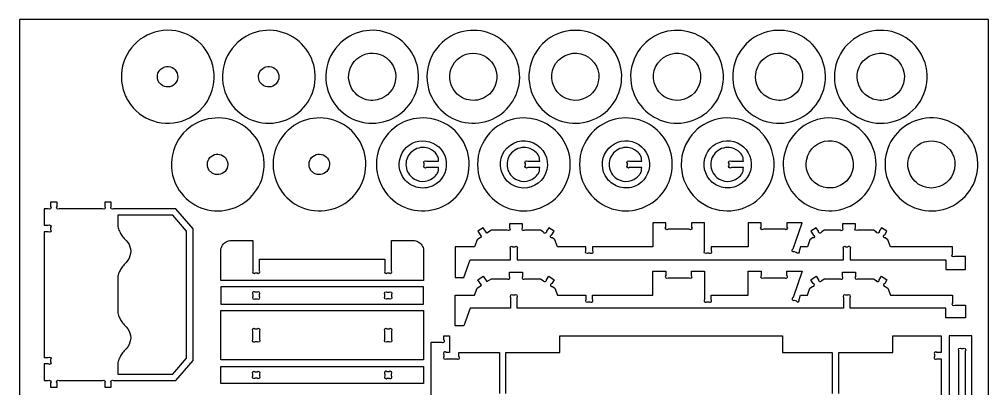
# Model space of a CAD drawing. Extents: x -528 to 1272, y -275 to 1657.
# Drawn here: x -528 to 1272, y 973 to 1657 of the extents above; entities that cross this region are included whole.
import ezdxf

# ---------------------------------------------------------------- set-up
doc = ezdxf.new("R2010")
doc.units = 0
doc.header["$MEASUREMENT"] = 0
doc.layers.get('0').update_dxf_attribs({"linetype": 'CONTINUOUS'})

msp = doc.modelspace()

# ---------------------------------------------------------------- linework, layer by layer
for points in [[(-527.8, -274.5), (1272.2, -274.5), (1272.2, 1657.5), (-527.8, 1657.5)], [(-345.1, 999.4), (-242.6, 999.4), (-217.2, 1029.2), (-217.2, 1264.6), (-242.6, 1294.4), (-345.1, 1294.4), (-345.1, 1275.5), (-344.7, 1273.2), (-344.1, 1271), (-343.5, 1268.8), (-342.8, 1266.6), (-341.9, 1264.5), (-340.9, 1262.5), (-339.9, 1260.4), (-338.7, 1258.5), (-337.4, 1256.6), (-336.1, 1254.7), (-334.6, 1253), (-333.1, 1251.3), (-329.5, 1247.5), (-326.5, 1243.7), (-324.2, 1239.7), (-322.5, 1235.7), (-321.5, 1231.6), (-321.1, 1227.5), (-321.4, 1223.2), (-322.4, 1219), (-324.1, 1214.8), (-326.4, 1210.7), (-329.5, 1206.7), (-333.1, 1202.8), (-334.6, 1201.1), (-336.1, 1199.4), (-337.4, 1197.5), (-338.7, 1195.6), (-339.9, 1193.7), (-340.9, 1191.6), (-341.9, 1189.6), (-342.8, 1187.5), (-343.5, 1185.3), (-344.2, 1183.1), (-344.7, 1180.9), (-345.1, 1178.6), (-345.1, 1115.1), (-344.7, 1112.9), (-344.2, 1110.7), (-343.5, 1108.5), (-342.8, 1106.3), (-341.9, 1104.2), (-340.9, 1102.1), (-339.9, 1100.1), (-338.7, 1098.1), (-337.4, 1096.2), (-336.1, 1094.4), (-334.6, 1092.6), (-333.1, 1090.9), (-329.5, 1087.2), (-326.5, 1083.4), (-324.2, 1079.4), (-322.5, 1075.4), (-321.5, 1071.3), (-321.1, 1067.1), (-321.4, 1062.9), (-322.4, 1058.7), (-324.1, 1054.5), (-326.5, 1050.4), (-329.5, 1046.4), (-333.1, 1042.5), (-334.6, 1040.8), (-336.1, 1039), (-337.4, 1037.2), (-338.7, 1035.3), (-339.9, 1033.3), (-340.9, 1031.3), (-341.9, 1029.2), (-342.8, 1027.1), (-343.5, 1025), (-344.2, 1022.8), (-344.7, 1020.5), (-345.1, 1018.3)], [(-153.9, 1129.4), (223, 1129.4), (223, 1161.3), (-153.9, 1161.3)], [(-153.9, 1025.8), (-153.9, 1117.4), (223, 1117.4), (223, 1025.8)], [(1199, 727.8), (1241, 727.8), (1241, 1070.8), (1199, 1070.8)], [(-153.9, 981.9), (-153.9, 1013.8), (223, 1013.8), (223, 981.9)]]:
    msp.add_lwpolyline(points, close=True)
for points in [[(-325.9, 1506.3, 0.860573), (-168.6, 1572.2, 0.861345), (-338.2, 1555.5, 0.074492), (-335.7, 1529.9, 0.074938)], [(-135.9, 1502.8, 0.69424), (21.1, 1540.8, 0.694663), (-122.4, 1614.8, 0.180176), (-150, 1561.3, 0.180471)], [(56, 1502.9, 0.694239), (213, 1540.8, 0.694663), (69.5, 1614.8, 0.180175), (41.9, 1561.3, 0.180471)], [(246.2, 1499.5, 0.685419), (401, 1542.8, 0.685779), (257.3, 1614.8, 0.186395), (229.5, 1559.3, 0.186648)], [(438.2, 1496.2, 0.685478), (590.7, 1546.9, 0.685668), (443.8, 1612, 0.186474), (418.6, 1555.2, 0.186607)], [(622.2, 1502.9, 0.694239), (779.1, 1540.8, 0.694663), (635.7, 1614.8, 0.180175), (608, 1561.3, 0.180471)], [(816.6, 1496.2, 0.685478), (969.1, 1546.9, 0.685668), (822.1, 1612, 0.186474), (797, 1555.2, 0.186607)], [(1011, 1490.1, 0.820703), (1151.6, 1584, 0.820654), (985.8, 1551, 0.098506), (992.3, 1518.1, 0.098477)], [(89, 1530.2, -0.686403), (142, 1592.4, -0.685501), (144.5, 1510.7, -0.186591), (113, 1509.7, -0.185956)], [(277.8, 1528.4, -0.686416), (327.7, 1593, -0.685299), (334.2, 1511.6, -0.186733), (302.8, 1509.1, -0.185947)], [(468.4, 1526.6, -0.823687), (529, 1587.4, -0.822106), (495.9, 1508.2, -0.097631), (480.4, 1514.6, -0.096679)], [(657.3, 1526.6, -0.823687), (717.9, 1587.4, -0.822106), (684.8, 1508.2, -0.097631), (669.3, 1514.6, -0.096679)], [(848, 1524.9, -0.713331), (894.5, 1593.3, -0.712365), (900.1, 1510.7, -0.167975), (871.6, 1508.8, -0.167317)], [(1038.2, 1523.2, -0.731635), (1083.5, 1593.3, -0.730953), (1087, 1509.9, -0.155433), (1060.5, 1508.8, -0.154978)], [(-270, 1543.7, -0.929808), (-236.4, 1560.9, -0.930242), (-267.2, 1539, -0.03614), (-268.8, 1541.2, -0.036372)], [(-82.3, 1543.7, -0.929808), (-48.6, 1560.9, -0.930242), (-79.4, 1539, -0.03614), (-81, 1541.2, -0.036372)], [(-230.8, 1340.3, 0.69424), (-73.8, 1378.2, 0.694663), (-217.3, 1452.3, 0.180176), (-244.9, 1398.8, 0.180471)], [(-39.5, 1336.9, 0.68542), (115.3, 1380.3, 0.685779), (-28.4, 1452.3, 0.186395), (-56.2, 1396.7, 0.186648)], [(152.4, 1336.9, 0.685419), (307.2, 1380.3, 0.685779), (163.5, 1452.3, 0.186395), (135.7, 1396.7, 0.186648)], [(345.4, 1330.6, 0.685564), (495.3, 1388.5, 0.685564), (345.4, 1446.4, 0.186546), (323, 1388.5, 0.186546)], [(534.9, 1330.6, 0.685564), (684.8, 1388.5, 0.685564), (534.9, 1446.4, 0.186546), (512.5, 1388.5, 0.186546)], [(726.6, 1327.6, 0.820703), (867.2, 1421.5, 0.820654), (701.4, 1388.5, 0.098506), (708, 1355.5, 0.098477)], [(919.1, 1324.7, 0.740634), (1060.7, 1409.1, 0.740349), (896.1, 1418.1, 0.149194), (893.3, 1368, 0.149007)], [(1111.1, 1322, 0.731469), (1249.2, 1411.1, 0.731116), (1085, 1418.1, 0.155324), (1082.8, 1366, 0.155088)], [(184, 1365.8, -0.686416), (233.9, 1430.5, -0.685299), (240.4, 1349, -0.186733), (209, 1346.5, -0.185947)], [(372.9, 1364.1, -0.823687), (433.5, 1424.9, -0.822106), (400.4, 1345.6, -0.097631), (384.9, 1352.1, -0.096679)], [(563.6, 1362.3, -0.713331), (610.1, 1430.8, -0.712365), (615.7, 1348.2, -0.167975), (587.3, 1346.3, -0.167317)], [(753.8, 1360.7, -0.731635), (799.1, 1430.8, -0.730953), (802.6, 1347.4, -0.155433), (776.1, 1346.3, -0.154978)], [(944.6, 1359.1, -0.750257), (988.6, 1430.8, -0.749956), (990.1, 1346.7, -0.142886), (965.6, 1346.3, -0.142689)], [(1135, 1357.6, -0.82071), (1182.7, 1428.9, -0.820647), (1165.9, 1344.7, -0.09851), (1149.2, 1348.1, -0.098472)], [(-176.4, 1379.5, -0.844559), (-147, 1402.6, -0.844255), (-167.1, 1371, -0.084449), (-172.5, 1374.5, -0.08427)], [(12.5, 1379.5, -0.844559), (41.9, 1402.6, -0.844255), (21.8, 1371, -0.084449), (16.4, 1374.5, -0.08427)], [(250.7, 1382.5), (228.4, 1382.5, -1), (224.2, 1386.8), (224.2, 1390.2, -1), (228.4, 1394.5), (250.7, 1394.5, 0.000631), (250.3, 1399.9, 0.074019), (249.9, 1401.9, 0.096508), (244.9, 1409.9, 0.152428), (228.4, 1419.2, 0.235869), (200.9, 1412.1, 0.463748), (201.5, 1364.3, 0.167656), (220.8, 1357, 0.167095), (240.5, 1363.3, 0.066322), (246.3, 1368.9, 0.075131), (249.9, 1375.1, 0.074019), (250.3, 1377.1, 0.000631)], [(438.5, 1382.5), (416.2, 1382.5, -1), (411.9, 1386.8), (411.9, 1390.2, -1), (416.2, 1394.5), (438.5, 1394.5, 0.000631), (438.1, 1399.9, 0.074019), (437.6, 1401.9, 0.096508), (432.6, 1409.9, 0.152428), (416.1, 1419.2, 0.235869), (388.6, 1412.1, 0.463748), (389.2, 1364.3, 0.167656), (408.5, 1357, 0.167095), (428.3, 1363.3, 0.066322), (434.1, 1368.9, 0.075131), (437.6, 1375.1, 0.074019), (438.1, 1377.1, 0.000631)], [(627.9, 1382.5), (605.6, 1382.5, -1), (601.4, 1386.8), (601.4, 1390.2, -1), (605.6, 1394.5), (627.9, 1394.5, 0.000631), (627.5, 1399.9, 0.074019), (627.1, 1401.9, 0.096508), (622.1, 1409.9, 0.152428), (605.6, 1419.2, 0.235869), (578.1, 1412.1, 0.463748), (578.7, 1364.3, 0.167656), (598, 1357, 0.167095), (617.7, 1363.3, 0.066322), (623.6, 1368.9, 0.075131), (627.1, 1375.1, 0.074019), (627.5, 1377.1, 0.000631)], [(816.8, 1382.5), (794.5, 1382.5, -1), (790.3, 1386.8), (790.3, 1390.2, -1), (794.5, 1394.5), (816.8, 1394.5, 0.000631), (816.4, 1399.9, 0.074019), (816, 1401.9, 0.096508), (811, 1409.9, 0.152428), (794.5, 1419.2, 0.235869), (767, 1412.1, 0.463748), (767.6, 1364.3, 0.167656), (786.9, 1357, 0.167095), (806.6, 1363.3, 0.066322), (812.5, 1368.9, 0.075131), (816, 1375.1, 0.074019), (816.4, 1377.1, 0.000631)], [(-481.9, 987.4), (-474.1, 987.4, -1), (-469.9, 983.1), (-469.9, 975.4), (-457.9, 975.4), (-457.9, 983.1, -1), (-453.7, 987.4), (-373.3, 987.4, -1), (-369.1, 983.1), (-369.1, 975.4), (-357.1, 975.4), (-357.1, 983.1, -1), (-352.9, 987.4), (-237.1, 987.4), (-205.1, 1024.8), (-205.1, 1269), (-237.1, 1306.4), (-352.9, 1306.4, -1), (-357.1, 1310.6), (-357.1, 1318.4), (-369.1, 1318.4), (-369.1, 1310.6, -1), (-373.3, 1306.4), (-453.7, 1306.4, -1), (-457.9, 1310.6), (-457.9, 1318.4), (-469.9, 1318.4), (-469.9, 1310.6, -1), (-474.1, 1306.4), (-481.9, 1306.4), (-481.9, 1275.5), (-474.1, 1275.5, -1), (-469.9, 1271.2), (-469.9, 1267.7, -1), (-474.1, 1263.5), (-481.9, 1263.5), (-481.9, 1030.3), (-474.1, 1030.3, -1), (-469.9, 1026.1), (-469.9, 1022.5, -1), (-474.1, 1018.3), (-481.9, 1018.3)], [(281.7, 1178.8), (297.6, 1178.8), (309.6, 1211.8), (384.6, 1211.8), (384.6, 1231.6, -1), (388.8, 1235.8), (392.3, 1235.8, -1), (396.6, 1231.6), (396.6, 1211.8), (1002.8, 1211.8), (1002.8, 1231.6, -1), (1007.1, 1235.8), (1010.6, 1235.8, -1), (1014.8, 1231.6), (1014.8, 1211.8), (1193, 1211.8), (1193, 1193.7), (1229, 1193.7), (1229, 1217.7), (1209.2, 1217.7, -1), (1205, 1221.9), (1205, 1235.8), (1089.7, 1235.8), (1085.2, 1248.9), (1080.4, 1252, -1), (1079.2, 1257.9), (1083.5, 1264.4), (1073.5, 1271), (1069.2, 1264.5, -1), (1063.3, 1263.4), (1058.6, 1266.5), (1029, 1266.5, -1), (1024.8, 1270.7), (1024.8, 1278.5), (1000.8, 1278.5), (1000.8, 1270.7, -1), (996.5, 1266.5), (967, 1266.5), (962.2, 1263.4, -1), (956.3, 1264.5), (952.1, 1271), (942.1, 1264.4), (946.3, 1257.9, -1), (945.1, 1252), (940.4, 1248.9), (935.8, 1235.8), (923.1, 1235.8), (920.3, 1227.8, -1), (914.9, 1225.2), (911.6, 1226.4, -1), (909, 1231.8), (925.9, 1280.2), (897.7, 1280.2), (897.7, 1272.4, -1), (893.5, 1268.2), (854, 1268.2, -1), (849.7, 1272.4), (849.7, 1280.2), (825.7, 1280.2), (825.7, 1235.8), (756.7, 1235.8), (756.7, 1228.1, -1), (752.4, 1223.8), (748.9, 1223.8, -1), (744.7, 1228.1), (744.7, 1280.2), (720.7, 1280.2), (720.7, 1272.4, -1), (716.4, 1268.2), (676.9, 1268.2, -1), (672.7, 1272.4), (672.7, 1280.2), (648.7, 1280.2), (648.7, 1235.8), (536.5, 1235.8), (536.5, 1228.1, -1), (532.2, 1223.8), (528.7, 1223.8, -1), (524.5, 1228.1), (524.5, 1235.8), (471.5, 1235.8), (466.9, 1248.9), (462.2, 1252, -1), (461, 1257.9), (465.3, 1264.4), (455.3, 1271), (451, 1264.5, -1), (445.1, 1263.4), (440.3, 1266.5), (410.8, 1266.5, -1), (406.5, 1270.7), (406.5, 1278.5), (382.5, 1278.5), (382.5, 1270.7, -1), (378.3, 1266.5), (348.7, 1266.5), (340.4, 1261), (333.8, 1271), (323.8, 1264.4), (330.4, 1254.4), (322.2, 1248.9), (317.6, 1235.8), (281.7, 1235.8)], [(-153.9, 1173.3), (-153.9, 1227.1), (-153.8, 1229.5), (-153.4, 1231.8), (-152.7, 1234.1), (-151.7, 1236.4), (-150.5, 1238.4), (-149.1, 1240.4), (-147.5, 1242.2), (-145.7, 1243.7), (-143.7, 1245.1), (-141.5, 1246.2), (-139.3, 1247), (-136.9, 1247.6), (-94, 1247.6), (-94, 1191.4, 1), (-89.8, 1187.2), (-86.3, 1187.2, 1), (-82, 1191.4), (-82, 1212.6), (151.1, 1212.6), (151.1, 1191.4, 1), (155.4, 1187.2), (158.9, 1187.2, 1), (163.1, 1191.4), (163.1, 1247.6), (206, 1247.6), (208.4, 1247), (210.6, 1246.2), (212.8, 1245.1), (214.8, 1243.7), (216.6, 1242.2), (218.2, 1240.4), (219.7, 1238.4), (220.8, 1236.4), (221.8, 1234.1), (222.5, 1231.8), (222.9, 1229.5), (223, 1227.1), (223, 1173.3)], [(281.7, 1088.8), (281.7, 1145.8), (317.6, 1145.8), (322.2, 1158.9), (330.4, 1164.4), (323.8, 1174.4), (333.8, 1181), (340.4, 1171), (348.7, 1176.5), (378.3, 1176.5, 1), (382.5, 1180.7), (382.5, 1188.5), (406.5, 1188.5), (406.5, 1180.7, 1), (410.8, 1176.5), (440.3, 1176.5), (445.1, 1173.4, 1), (451, 1174.5), (455.3, 1181), (465.3, 1174.4), (461, 1167.9, 1), (462.2, 1162), (466.9, 1158.9), (471.5, 1145.8), (524.5, 1145.8), (524.5, 1138.1, 1), (528.7, 1133.8), (532.2, 1133.8, 1), (536.5, 1138.1), (536.5, 1145.8), (648.7, 1145.8), (648.7, 1190.2), (672.7, 1190.2), (672.7, 1182.4, 1), (676.9, 1178.2), (716.4, 1178.2, 1), (720.7, 1182.4), (720.7, 1190.2), (744.7, 1190.2), (744.7, 1138.1, 1), (748.9, 1133.8), (752.4, 1133.8, 1), (756.7, 1138.1), (756.7, 1145.8), (825.7, 1145.8), (825.7, 1190.2), (849.7, 1190.2), (849.7, 1182.4, 1), (854, 1178.2), (893.5, 1178.2, 1), (897.7, 1182.4), (897.7, 1190.2), (925.9, 1190.2), (909, 1141.8, 1), (911.6, 1136.4), (914.9, 1135.2, 1), (920.3, 1137.8), (923.1, 1145.8), (935.8, 1145.8), (940.4, 1158.9), (945.1, 1162, 1), (946.3, 1167.9), (942.1, 1174.4), (952.1, 1181), (956.3, 1174.5, 1), (962.2, 1173.4), (967, 1176.5), (996.5, 1176.5, 1), (1000.8, 1180.7), (1000.8, 1188.5), (1024.8, 1188.5), (1024.8, 1180.7, 1), (1029, 1176.5), (1058.6, 1176.5), (1063.3, 1173.4, 1), (1069.2, 1174.5), (1073.5, 1181), (1083.5, 1174.4), (1079.2, 1167.9, 1), (1080.4, 1162), (1085.2, 1158.9), (1089.7, 1145.8), (1205, 1145.8), (1205, 1131.9, 1), (1209.2, 1127.7), (1229, 1127.7), (1229, 1103.7), (1193, 1103.7), (1193, 1121.8), (1014.8, 1121.8), (1014.8, 1141.6, 1), (1010.6, 1145.8), (1007.1, 1145.8, 1), (1002.8, 1141.6), (1002.8, 1121.8), (396.6, 1121.8), (396.6, 1141.6, 1), (392.3, 1145.8), (388.8, 1145.8, 1), (384.6, 1141.6), (384.6, 1121.8), (309.6, 1121.8), (297.6, 1088.8)], [(-89.8, 1139.4), (-86.3, 1139.4, 1), (-82, 1143.6), (-82, 1147.1, 1), (-86.3, 1151.4), (-89.8, 1151.4, 1), (-94, 1147.1), (-94, 1143.6, 1)], [(155.4, 1151.4), (158.9, 1151.4, -1), (163.1, 1147.1), (163.1, 1143.6, -1), (158.9, 1139.4), (155.4, 1139.4, -1), (151.1, 1143.6), (151.1, 1147.1, -1)], [(-94, 1063.9), (-94, 1079.4, -1), (-89.8, 1083.6), (-86.3, 1083.6, -1), (-82, 1079.4), (-82, 1063.9, -1), (-86.3, 1059.6), (-89.8, 1059.6, -1)], [(163.1, 1079.4), (163.1, 1063.9, -1), (158.9, 1059.6), (155.4, 1059.6, -1), (151.1, 1063.9), (151.1, 1079.4, -1), (155.4, 1083.6), (158.9, 1083.6, -1)], [(1216.9, 756.1), (1216.9, 1042.6, -1), (1221.2, 1046.8), (1224.7, 1046.8, -1), (1228.9, 1042.6), (1228.9, 756.1, -1), (1224.7, 751.8), (1221.2, 751.8, -1)], [(-86.3, 991.9), (-89.8, 991.9, -1), (-94, 996.1), (-94, 999.6, -1), (-89.8, 1003.9), (-86.3, 1003.9, -1), (-82, 999.6), (-82, 996.1, -1)], [(155.4, 991.9), (158.9, 991.9, 1), (163.1, 996.1), (163.1, 999.6, 1), (158.9, 1003.9), (155.4, 1003.9, 1), (151.1, 999.6), (151.1, 996.1, 1)]]:
    msp.add_lwpolyline(points, format="xyb", close=True)
for points in [[(236.7, 763.8), (236.7, 1058.8), (256.4, 1058.8, 1), (260.7, 1063.1), (260.7, 1070.8), (271.3, 1070.8), (271.3, 1039.9), (264.9, 1039.9, 1), (260.7, 1035.7), (260.7, 1032.2, 1), (264.9, 1027.9), (284.4, 1027.9, 1), (288.6, 1032.2), (288.6, 1039.9), (363.6, 1039.9), (363.6, 963.6, 1)], [(375.6, 963.6), (375.6, 1039.9), (475.8, 1039.9), (475.8, 1070.8), (889.5, 1070.8), (889.5, 1039.9), (981.9, 1039.9), (981.9, 963.6, 1)], [(993.8, 963.6), (993.8, 1039.9), (1094.1, 1039.9), (1094.1, 1070.8), (1184, 1070.8), (1184, 1039.9), (1176.2, 1039.9, 1), (1172, 1035.7), (1172, 1032.2, 1), (1176.2, 1027.9), (1184, 1027.9), (1184, 794.7)]]:
    msp.add_lwpolyline(points, format="xyb")

doc.saveas('drawing.dxf')
